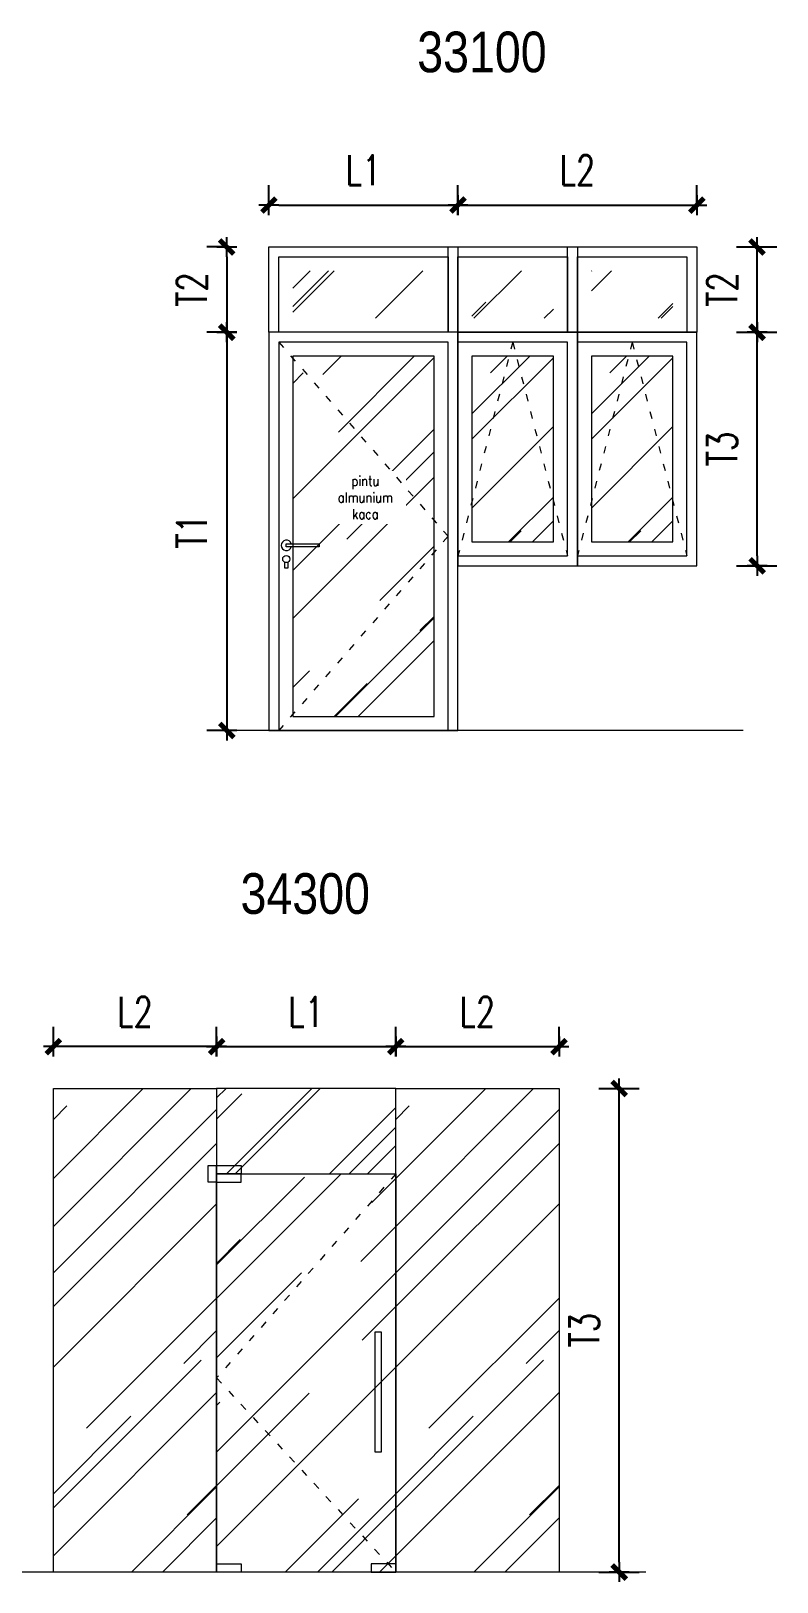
# Model space of a CAD drawing. Header units: centimetres. Extents: x 241563 to 294181, y -34797 to 61752.
# Drawn here: x 273925 to 277673, y -2270 to 5520 of the extents above; entities that cross this region are included whole.
import ezdxf

# ---------------------------------------------------------------- set-up
doc = ezdxf.new("R2010")
doc.units = ezdxf.units.CM
doc.header["$MEASUREMENT"] = 0
doc.linetypes.add('ACAD_ISO03W100', pattern=[30, 12, -18])
doc.layers.add('0.00', color=130, linetype='Continuous', lineweight=0)
doc.layers.add('0.09', color=30, linetype='Continuous', lineweight=9)
doc.styles.add('51DIM', font='SIMPLEX.shx', dxfattribs={"width": 0.85})
doc.styles.add('ISO', font='ARIALN.TTF')
doc.styles.add('TEXT', font='simplex.shx', dxfattribs={"width": 0.75})
doc.dimstyles.new('D100B', dxfattribs={"dimscale": 100, "dimtxt": 1.5, "dimasz": 0.5, "dimexe": 1, "dimexo": 2, "dimgap": 1, "dimtad": 1, "dimdec": 0, "dimzin": 0, "dimdsep": 46, "dimtxsty": 'TEXT', "dimblk1": 'tick', "dimblk2": 'tick', "dimsah": 1, "dimcen": 0, "dimclre": 15, "dimadec": 0, "dimazin": 0, "dimtfac": 1, "dimtdec": 0, "dimtix": 1, "dimtmove": 2, "dimatfit": 3, "dimldrblk": 'tick', "dimfxl": 1, "dimtolj": 1, "dimtzin": 0, "dimarcsym": 0})
pattern_1 = [(45, (20839.2, -14951.1), (424.2641, 1131.37085), [7500, -1000, 2500, -500]), (45, (21132.65, -14304.1), (-823.7794, 116.6726), [1500, -165, 3000, -375]), (45, (20715.46, -14473.78), (1601.59686, 2075.3584), [4000, -700, 2000, -500])]
pattern_2 = [(45, (-4433.74, -19045.95), (424.2641, 1131.37085), [7500, -1000, 2500, -500]), (45, (-4140.3, -18398.94), (-823.7794, 116.6726), [1500, -165, 3000, -375]), (45, (-4557.5, -18568.65), (1601.59686, 2075.3584), [4000, -700, 2000, -500])]
pattern_3 = [(45, (4306.13, 0), (424.2641, 1131.37085), [7500, -1000, 2500, -500]), (45, (4599.6, 647), (-823.7794, 116.6726), [1500, -165, 3000, -375]), (45, (4182.4, 477.3), (1601.59686, 2075.3584), [4000, -700, 2000, -500])]

# ---------------------------------------------------------------- blocks, each defined once
blk = doc.blocks.new('tick')
for p, q in [((-1, 0), (1, 0)), ((0, 1), (0, -1))]:
    blk.add_line(p, q)
at = {"const_width": 0.5}
blk.add_lwpolyline([(-0.71, -0.71), (0.71, 0.71)], dxfattribs=at)
blk = doc.blocks.new('*D230')
at = {"color": 15, "linetype": 'Continuous', "lineweight": -2, "ltscale": 2, "transparency": 16777216}
for p, q in [((275120.4, 4635.3), (275120.4, 4745.9)), ((276070.4, 4635.3), (276070.4, 4745.9))]:
    blk.add_line(p, q, dxfattribs=at)
at = {"color": 0, "linetype": 'Continuous', "lineweight": -2, "ltscale": 2, "transparency": 16777216}
blk.add_line((275170.4, 4645.9), (276020.4, 4645.9), dxfattribs=at)
at = {"layer": 'Defpoints', "color": 0, "linetype": 'Continuous', "ltscale": 2, "transparency": 16777216}
for p in [(276070.4, 4645.9), (275120.4, 4435.3), (276070.4, 4435.3)]:
    blk.add_point(p, dxfattribs=at)
at = {"color": 0, "linetype": 'Continuous', "lineweight": -2, "ltscale": 2, "transparency": 16777216, "xscale": 50, "yscale": 50, "zscale": 50, "rotation": 180}
blk.add_blockref('tick', (275120.4, 4645.9), dxfattribs=at)
at = {"color": 0, "linetype": 'Continuous', "lineweight": -2, "ltscale": 2, "transparency": 16777216, "xscale": 50, "yscale": 50, "zscale": 50}
blk.add_blockref('tick', (276070.4, 4645.9), dxfattribs=at)
at = {"color": 0, "linetype": 'Continuous', "ltscale": 2, "transparency": 16777216, "insert": (275595.4, 4820.9), "char_height": 150, "attachment_point": 5, "style": 'TEXT'}
blk.add_mtext('\\A1;L1', dxfattribs=at)
blk = doc.blocks.new('*D231')
at = {"color": 15, "linetype": 'Continuous', "lineweight": -2, "ltscale": 2, "transparency": 16777216}
for p, q in [((276070.4, 4635.3), (276070.4, 4745.9)), ((277270.4, 4635.3), (277270.4, 4745.9))]:
    blk.add_line(p, q, dxfattribs=at)
at = {"color": 0, "linetype": 'Continuous', "lineweight": -2, "ltscale": 2, "transparency": 16777216}
blk.add_line((276120.4, 4645.9), (277220.4, 4645.9), dxfattribs=at)
at = {"layer": 'Defpoints', "color": 0, "linetype": 'Continuous', "ltscale": 2, "transparency": 16777216}
for p in [(277270.4, 4645.9), (276070.4, 4435.3), (277270.4, 4435.3)]:
    blk.add_point(p, dxfattribs=at)
at = {"color": 0, "linetype": 'Continuous', "lineweight": -2, "ltscale": 2, "transparency": 16777216, "xscale": 50, "yscale": 50, "zscale": 50, "rotation": 180}
blk.add_blockref('tick', (276070.4, 4645.9), dxfattribs=at)
at = {"color": 0, "linetype": 'Continuous', "lineweight": -2, "ltscale": 2, "transparency": 16777216, "xscale": 50, "yscale": 50, "zscale": 50}
blk.add_blockref('tick', (277270.4, 4645.9), dxfattribs=at)
at = {"color": 0, "linetype": 'Continuous', "ltscale": 2, "transparency": 16777216, "insert": (276670.4, 4820.9), "char_height": 150, "attachment_point": 5, "style": 'TEXT'}
blk.add_mtext('\\A1;L2', dxfattribs=at)
blk = doc.blocks.new('*D232')
at = {"color": 15, "linetype": 'Continuous', "lineweight": -2, "ltscale": 2, "transparency": 16777216}
for p, q in [((277470.4, 4435.3), (277673, 4435.3)), ((277470.4, 4007), (277673, 4007))]:
    blk.add_line(p, q, dxfattribs=at)
at = {"color": 0, "linetype": 'Continuous', "lineweight": -2, "ltscale": 2, "transparency": 16777216}
blk.add_line((277573, 4057), (277573, 4385.3), dxfattribs=at)
at = {"layer": 'Defpoints', "color": 0, "linetype": 'Continuous', "ltscale": 2, "transparency": 16777216}
for p in [(277270.4, 4435.3), (277573, 4435.3), (277270.4, 4007)]:
    blk.add_point(p, dxfattribs=at)
at = {"color": 0, "linetype": 'Continuous', "lineweight": -2, "ltscale": 2, "transparency": 16777216, "xscale": 50, "yscale": 50, "zscale": 50}
for p, rotation in [((277573, 4435.3), 90), ((277573, 4007), 270)]:
    blk.add_blockref('tick', p, dxfattribs=dict(at, rotation=rotation))
at = {"color": 0, "linetype": 'Continuous', "ltscale": 2, "transparency": 16777216, "insert": (277398, 4221.1), "char_height": 150, "attachment_point": 5, "rotation": 90, "style": 'TEXT'}
blk.add_mtext('\\A1;T2', dxfattribs=at)
blk = doc.blocks.new('*D233')
at = {"color": 15, "linetype": 'Continuous', "lineweight": -2, "ltscale": 2, "transparency": 16777216}
for p, q in [((277470.4, 4007), (277673, 4007)), ((277470.4, 2833.6), (277673, 2833.6))]:
    blk.add_line(p, q, dxfattribs=at)
at = {"color": 0, "linetype": 'Continuous', "lineweight": -2, "ltscale": 2, "transparency": 16777216}
blk.add_line((277573, 2883.6), (277573, 3957), dxfattribs=at)
at = {"layer": 'Defpoints', "color": 0, "linetype": 'Continuous', "ltscale": 2, "transparency": 16777216}
for p in [(277270.4, 4007), (277573, 4007), (277270.4, 2833.6)]:
    blk.add_point(p, dxfattribs=at)
at = {"color": 0, "linetype": 'Continuous', "lineweight": -2, "ltscale": 2, "transparency": 16777216, "xscale": 50, "yscale": 50, "zscale": 50}
for p, rotation in [((277573, 4007), 90), ((277573, 2833.6), 270)]:
    blk.add_blockref('tick', p, dxfattribs=dict(at, rotation=rotation))
at = {"color": 0, "linetype": 'Continuous', "ltscale": 2, "transparency": 16777216, "insert": (277398, 3420.3), "char_height": 150, "attachment_point": 5, "rotation": 90, "style": 'TEXT'}
blk.add_mtext('\\A1;T3', dxfattribs=at)
blk = doc.blocks.new('*D234')
at = {"color": 15, "linetype": 'Continuous', "lineweight": -2, "ltscale": 2, "transparency": 16777216}
for p, q in [((274920.4, 4007), (274808.8, 4007)), ((274920.4, 2007), (274808.8, 2007))]:
    blk.add_line(p, q, dxfattribs=at)
at = {"color": 0, "linetype": 'Continuous', "lineweight": -2, "ltscale": 2, "transparency": 16777216}
blk.add_line((274908.8, 3957), (274908.8, 2057), dxfattribs=at)
at = {"layer": 'Defpoints', "color": 0, "linetype": 'Continuous', "ltscale": 2, "transparency": 16777216}
for p in [(275120.4, 4007), (274908.8, 2007), (275120.4, 2007)]:
    blk.add_point(p, dxfattribs=at)
at = {"color": 0, "linetype": 'Continuous', "lineweight": -2, "ltscale": 2, "transparency": 16777216, "xscale": 50, "yscale": 50, "zscale": 50}
for p, rotation in [((274908.8, 4007), 90), ((274908.8, 2007), 270)]:
    blk.add_blockref('tick', p, dxfattribs=dict(at, rotation=rotation))
at = {"color": 0, "linetype": 'Continuous', "ltscale": 2, "transparency": 16777216, "insert": (274733.8, 3007), "char_height": 150, "attachment_point": 5, "rotation": 90, "style": 'TEXT'}
blk.add_mtext('\\A1;T1', dxfattribs=at)
blk = doc.blocks.new('*D235')
at = {"color": 15, "linetype": 'Continuous', "lineweight": -2, "ltscale": 2, "transparency": 16777216}
for p, q in [((274920.4, 4435.3), (274808.8, 4435.3)), ((274920.4, 4007), (274808.8, 4007))]:
    blk.add_line(p, q, dxfattribs=at)
at = {"color": 0, "linetype": 'Continuous', "lineweight": -2, "ltscale": 2, "transparency": 16777216}
blk.add_line((274908.8, 4385.3), (274908.8, 4057), dxfattribs=at)
at = {"layer": 'Defpoints', "color": 0, "linetype": 'Continuous', "ltscale": 2, "transparency": 16777216}
for p in [(275120.4, 4435.3), (274908.8, 4007), (275120.4, 4007)]:
    blk.add_point(p, dxfattribs=at)
at = {"color": 0, "linetype": 'Continuous', "lineweight": -2, "ltscale": 2, "transparency": 16777216, "xscale": 50, "yscale": 50, "zscale": 50}
for p, rotation in [((274908.8, 4435.3), 90), ((274908.8, 4007), 270)]:
    blk.add_blockref('tick', p, dxfattribs=dict(at, rotation=rotation))
at = {"color": 0, "linetype": 'Continuous', "ltscale": 2, "transparency": 16777216, "insert": (274733.8, 4221.1), "char_height": 150, "attachment_point": 5, "rotation": 90, "style": 'TEXT'}
blk.add_mtext('\\A1;T2', dxfattribs=at)
blk = doc.blocks.new('*D308')
at = {"color": 15, "linetype": 'Continuous', "lineweight": -2, "ltscale": 2, "transparency": 16777216}
for p, q in [((274857.8, 408.3), (274857.8, 519)), ((275757.8, 408.3), (275757.8, 519))]:
    blk.add_line(p, q, dxfattribs=at)
at = {"color": 0, "linetype": 'Continuous', "lineweight": -2, "ltscale": 2, "transparency": 16777216}
blk.add_line((274907.8, 419), (275707.8, 419), dxfattribs=at)
at = {"layer": 'Defpoints', "color": 0, "linetype": 'Continuous', "ltscale": 2, "transparency": 16777216}
for p in [(275757.8, 419), (274857.8, 208.3), (275757.8, 208.3)]:
    blk.add_point(p, dxfattribs=at)
at = {"color": 0, "linetype": 'Continuous', "lineweight": -2, "ltscale": 2, "transparency": 16777216, "xscale": 50, "yscale": 50, "zscale": 50, "rotation": 180}
blk.add_blockref('tick', (274857.8, 419), dxfattribs=at)
at = {"color": 0, "linetype": 'Continuous', "lineweight": -2, "ltscale": 2, "transparency": 16777216, "xscale": 50, "yscale": 50, "zscale": 50}
blk.add_blockref('tick', (275757.8, 419), dxfattribs=at)
at = {"color": 0, "linetype": 'Continuous', "ltscale": 2, "transparency": 16777216, "insert": (275307.8, 594), "char_height": 150, "attachment_point": 5, "style": 'TEXT'}
blk.add_mtext('\\A1;L1', dxfattribs=at)
blk = doc.blocks.new('*D309')
at = {"color": 15, "linetype": 'Continuous', "lineweight": -2, "ltscale": 2, "transparency": 16777216}
for p, q in [((275757.8, 408.3), (275757.8, 519)), ((276577.9, 408.3), (276577.9, 519))]:
    blk.add_line(p, q, dxfattribs=at)
at = {"color": 0, "linetype": 'Continuous', "lineweight": -2, "ltscale": 2, "transparency": 16777216}
blk.add_line((275807.8, 419), (276527.9, 419), dxfattribs=at)
at = {"layer": 'Defpoints', "color": 0, "linetype": 'Continuous', "ltscale": 2, "transparency": 16777216}
for p in [(276577.9, 419), (275757.8, 208.3), (276577.9, 208.3)]:
    blk.add_point(p, dxfattribs=at)
at = {"color": 0, "linetype": 'Continuous', "lineweight": -2, "ltscale": 2, "transparency": 16777216, "xscale": 50, "yscale": 50, "zscale": 50, "rotation": 180}
blk.add_blockref('tick', (275757.8, 419), dxfattribs=at)
at = {"color": 0, "linetype": 'Continuous', "lineweight": -2, "ltscale": 2, "transparency": 16777216, "xscale": 50, "yscale": 50, "zscale": 50}
blk.add_blockref('tick', (276577.9, 419), dxfattribs=at)
at = {"color": 0, "linetype": 'Continuous', "ltscale": 2, "transparency": 16777216, "insert": (276167.8, 594), "char_height": 150, "attachment_point": 5, "style": 'TEXT'}
blk.add_mtext('\\A1;L2', dxfattribs=at)
blk = doc.blocks.new('*D310')
at = {"color": 15, "linetype": 'Continuous', "lineweight": -2, "ltscale": 2, "transparency": 16777216}
for p, q in [((274037.7, 408.3), (274037.7, 519)), ((274857.8, 408.3), (274857.8, 519))]:
    blk.add_line(p, q, dxfattribs=at)
at = {"color": 0, "linetype": 'Continuous', "lineweight": -2, "ltscale": 2, "transparency": 16777216}
blk.add_line((274807.8, 419), (274087.7, 419), dxfattribs=at)
at = {"layer": 'Defpoints', "color": 0, "linetype": 'Continuous', "ltscale": 2, "transparency": 16777216}
for p in [(274037.7, 419), (274037.7, 208.3), (274857.8, 208.3)]:
    blk.add_point(p, dxfattribs=at)
at = {"color": 0, "linetype": 'Continuous', "lineweight": -2, "ltscale": 2, "transparency": 16777216, "xscale": 50, "yscale": 50, "zscale": 50, "rotation": 180}
blk.add_blockref('tick', (274037.7, 419), dxfattribs=at)
at = {"color": 0, "linetype": 'Continuous', "lineweight": -2, "ltscale": 2, "transparency": 16777216, "xscale": 50, "yscale": 50, "zscale": 50}
blk.add_blockref('tick', (274857.8, 419), dxfattribs=at)
at = {"color": 0, "linetype": 'Continuous', "ltscale": 2, "transparency": 16777216, "insert": (274447.8, 594), "char_height": 150, "attachment_point": 5, "style": 'TEXT'}
blk.add_mtext('\\A1;L2', dxfattribs=at)
blk = doc.blocks.new('*D311')
at = {"color": 15, "linetype": 'Continuous', "lineweight": -2, "ltscale": 2, "transparency": 16777216}
for p, q in [((273837.7, -220), (273726.1, -220)), ((273837.7, -2220), (273726.1, -2220))]:
    blk.add_line(p, q, dxfattribs=at)
at = {"color": 0, "linetype": 'Continuous', "lineweight": -2, "ltscale": 2, "transparency": 16777216}
blk.add_line((273826.1, -270), (273826.1, -2170), dxfattribs=at)
at = {"layer": 'Defpoints', "color": 0, "linetype": 'Continuous', "ltscale": 2, "transparency": 16777216}
for p in [(274037.7, -220), (273826.1, -2220), (274037.7, -2220)]:
    blk.add_point(p, dxfattribs=at)
at = {"color": 0, "linetype": 'Continuous', "lineweight": -2, "ltscale": 2, "transparency": 16777216, "xscale": 50, "yscale": 50, "zscale": 50}
for p, rotation in [((273826.1, -220), 90), ((273826.1, -2220), 270)]:
    blk.add_blockref('tick', p, dxfattribs=dict(at, rotation=rotation))
at = {"color": 0, "linetype": 'Continuous', "ltscale": 2, "transparency": 16777216, "insert": (273651.1, -1220), "char_height": 150, "attachment_point": 5, "rotation": 90, "style": 'TEXT'}
blk.add_mtext('\\A1;T1', dxfattribs=at)
blk = doc.blocks.new('*D312')
at = {"color": 15, "linetype": 'Continuous', "lineweight": -2, "ltscale": 2, "transparency": 16777216}
for p, q in [((273837.7, 208.3), (273726.1, 208.3)), ((273837.7, -220), (273726.1, -220))]:
    blk.add_line(p, q, dxfattribs=at)
at = {"color": 0, "linetype": 'Continuous', "lineweight": -2, "ltscale": 2, "transparency": 16777216}
blk.add_line((273826.1, 158.3), (273826.1, -170), dxfattribs=at)
at = {"layer": 'Defpoints', "color": 0, "linetype": 'Continuous', "ltscale": 2, "transparency": 16777216}
for p in [(274037.7, 208.3), (273826.1, -220), (274037.7, -220)]:
    blk.add_point(p, dxfattribs=at)
at = {"color": 0, "linetype": 'Continuous', "lineweight": -2, "ltscale": 2, "transparency": 16777216, "xscale": 50, "yscale": 50, "zscale": 50}
for p, rotation in [((273826.1, 208.3), 90), ((273826.1, -220), 270)]:
    blk.add_blockref('tick', p, dxfattribs=dict(at, rotation=rotation))
at = {"color": 0, "linetype": 'Continuous', "ltscale": 2, "transparency": 16777216, "insert": (273651.1, -5.8), "char_height": 150, "attachment_point": 5, "rotation": 90, "style": 'TEXT'}
blk.add_mtext('\\A1;T2', dxfattribs=at)
blk = doc.blocks.new('*D313')
at = {"color": 15, "linetype": 'Continuous', "lineweight": -2, "ltscale": 2, "transparency": 16777216}
for p, q in [((276777.9, 208.3), (276980.4, 208.3)), ((276777.9, -2220), (276980.4, -2220))]:
    blk.add_line(p, q, dxfattribs=at)
at = {"color": 0, "linetype": 'Continuous', "lineweight": -2, "ltscale": 2, "transparency": 16777216}
blk.add_line((276880.4, -2170), (276880.4, 158.3), dxfattribs=at)
at = {"layer": 'Defpoints', "color": 0, "linetype": 'Continuous', "ltscale": 2, "transparency": 16777216}
for p in [(276577.9, 208.3), (276880.4, 208.3), (276577.9, -2220)]:
    blk.add_point(p, dxfattribs=at)
at = {"color": 0, "linetype": 'Continuous', "lineweight": -2, "ltscale": 2, "transparency": 16777216, "xscale": 50, "yscale": 50, "zscale": 50}
for p, rotation in [((276880.4, 208.3), 90), ((276880.4, -2220), 270)]:
    blk.add_blockref('tick', p, dxfattribs=dict(at, rotation=rotation))
at = {"color": 0, "linetype": 'Continuous', "ltscale": 2, "transparency": 16777216, "insert": (276705.4, -1005.8), "char_height": 150, "attachment_point": 5, "rotation": 90, "style": 'TEXT'}
blk.add_mtext('\\A1;T3', dxfattribs=at)

msp = doc.modelspace()

# ---------------------------------------------------------------- hatches: boundary and pattern name
at = {"layer": '0.00', "linetype": 'Continuous', "ltscale": 2}
h = msp.add_hatch(dxfattribs=at)
h.set_pattern_fill('AR-RROOF', color=4, scale=500, angle=45)
h.set_pattern_definition([(45, (-16098.7, -6390.1), (424.2641, 1131.37085), [7500, -1000, 2500, -500]), (45, (-15805.3, -5743.1), (-823.7794, 116.6726), [1500, -165, 3000, -375]), (45, (-16222.47, -5912.83), (1601.59686, 2075.3584), [4000, -700, 2000, -500])])
h.paths.add_polyline_path([(275950.4, 4077), (275240.4, 4077), (275240.4, 4315.3), (275950.4, 4315.3)])
h.paths.add_polyline_path([(276550.4, 4077), (276140.4, 4077), (276140.4, 4315.3), (276550.4, 4315.3)])
h.paths.add_polyline_path([(277150.4, 4077), (276740.4, 4077), (276740.4, 4315.3), (277150.4, 4315.3)])
h = msp.add_hatch(dxfattribs=at)
h.set_pattern_fill('AR-RROOF', color=4, scale=500, angle=45)
h.set_pattern_definition(pattern_1)
h.paths.add_polyline_path([(275240.4, 2077), (275950.4, 2077), (275950.4, 3887), (275240.4, 3887)])
h = msp.add_hatch(dxfattribs=at)
h.set_pattern_fill('AR-RROOF', color=4, scale=500, angle=45)
h.set_pattern_definition(pattern_1)
h.paths.add_polyline_path([(276550.4, 3887), (276140.4, 3887), (276140.4, 2953.6), (276550.4, 2953.6)])
h = msp.add_hatch(dxfattribs=at)
h.set_pattern_fill('AR-RROOF', color=4, scale=500, angle=45)
h.set_pattern_definition([(45, (21439.2, -14951.1), (424.2641, 1131.37085), [7500, -1000, 2500, -500]), (45, (21732.65, -14304.1), (-823.7794, 116.6726), [1500, -165, 3000, -375]), (45, (21315.46, -14473.78), (1601.59686, 2075.3584), [4000, -700, 2000, -500])])
h.paths.add_polyline_path([(277150.4, 3887), (276740.4, 3887), (276740.4, 2953.6), (277150.4, 2953.6)])
h = msp.add_hatch(dxfattribs=at)
h.set_pattern_fill('AR-RROOF', color=4, scale=500, angle=45)
h.set_pattern_definition([(45, (-6153.8, -19045.95), (424.2641, 1131.37085), [7500, -1000, 2500, -500]), (45, (-5860.36, -18398.94), (-823.7794, 116.6726), [1500, -165, 3000, -375]), (45, (-6277.56, -18568.65), (1601.59686, 2075.3584), [4000, -700, 2000, -500])])
h.paths.add_polyline_path([(274037.7, 208.3), (274857.8, 208.3), (274857.8, -2220), (274037.7, -2220)])
h = msp.add_hatch(dxfattribs=at)
h.set_pattern_fill('AR-RROOF', color=4, scale=500, angle=45)
h.set_pattern_definition(pattern_3)
h.paths.add_polyline_path([(274857.8, -220), (275757.8, -220), (275757.8, 208.3), (274857.8, 208.3)])
h = msp.add_hatch(dxfattribs=at)
h.set_pattern_fill('AR-RROOF', color=4, scale=500, angle=45)
h.set_pattern_definition(pattern_3)
h.paths.add_polyline_path([(275757.8, 208.3), (274857.8, 208.3), (274857.8, -220), (275757.8, -220)])
h = msp.add_hatch(dxfattribs=at)
h.set_pattern_fill('AR-RROOF', color=4, scale=500, angle=45)
h.set_pattern_definition(pattern_2)
h.paths.add_polyline_path([(275757.8, 208.3), (276577.9, 208.3), (276577.9, -2220), (275757.8, -2220)])
h = msp.add_hatch(dxfattribs=at)
h.set_pattern_fill('AR-RROOF', color=4, scale=500, angle=45)
h.set_pattern_definition(pattern_2)
h.paths.add_polyline_path([(275757.8, -2220), (274857.8, -2220), (274857.8, -220), (275757.8, -220)])

# ---------------------------------------------------------------- linework, layer by layer
at = {"layer": '0.00', "color": 40, "linetype": 'Continuous', "ltscale": 2, "true_color": 0xf8d731}
for p, q in [((276070.4, 4007), (276670.4, 4007)), ((276670.4, 4007), (277270.4, 4007))]:
    msp.add_line(p, q, dxfattribs=at)
at = {"layer": '0.00', "color": 40, "linetype": 'Continuous', "ltscale": 0.5, "true_color": 0xf8d731}
for p, q in [((277503.6, 2007), (274868.7, 2007)), ((277014.9, -2220), (273725.1, -2220))]:
    msp.add_line(p, q, dxfattribs=at)
for points in [[(276070.4, 4007), (275120.4, 4007), (275120.4, 4435.3), (276070.4, 4435.3)], [(276020.4, 4007), (275170.4, 4007), (275170.4, 4385.3), (276020.4, 4385.3)], [(276670.4, 4007), (276020.4, 4007), (276020.4, 4435.3), (276670.4, 4435.3)], [(276620.4, 4007), (276070.4, 4007), (276070.4, 4385.3), (276620.4, 4385.3)], [(277270.4, 4007), (276620.4, 4007), (276620.4, 4435.3), (277270.4, 4435.3)], [(277220.4, 4007), (276670.4, 4007), (276670.4, 4385.3), (277220.4, 4385.3)], [(275120.4, 2007), (276070.4, 2007), (276070.4, 4007), (275120.4, 4007)], [(275170.4, 2007), (276020.4, 2007), (276020.4, 3957), (275170.4, 3957)], [(275240.4, 2077), (275950.4, 2077), (275950.4, 3887), (275240.4, 3887)], [(275207.9, 2944.5), (275373.2, 2944.5), (275373.2, 2928.8), (275207.9, 2928.8)], [(274037.7, 208.3), (274857.8, 208.3), (274857.8, -2220), (274037.7, -2220)], [(274857.8, -220), (275757.8, -220), (275757.8, 208.3), (274857.8, 208.3)], [(275757.8, 208.3), (276577.9, 208.3), (276577.9, -2220), (275757.8, -2220)], [(275757.8, -2220), (274857.8, -2220), (274857.8, -220), (275757.8, -220)]]:
    msp.add_lwpolyline(points, close=True, dxfattribs=at)
at = {"layer": '0.00', "color": 40, "linetype": 'Continuous', "ltscale": 2, "true_color": 0xf8d731}
for points in [[(276670.4, 4007), (276070.4, 4007), (276070.4, 2833.6), (276670.4, 2833.6)], [(277270.4, 4007), (276670.4, 4007), (276670.4, 2833.6), (277270.4, 2833.6)], [(276620.4, 3957), (276070.4, 3957), (276070.4, 2883.6), (276620.4, 2883.6)], [(277220.4, 3957), (276670.4, 3957), (276670.4, 2883.6), (277220.4, 2883.6)], [(276550.4, 3887), (276140.4, 3887), (276140.4, 2953.6), (276550.4, 2953.6)], [(277150.4, 3887), (276740.4, 3887), (276740.4, 2953.6), (277150.4, 2953.6)], [(274857.8, -178.1), (274857.8, -261.9), (274815.9, -261.9), (274815.9, -178.1)], [(274857.8, -178.1), (274982, -178.1), (274982, -220), (274857.8, -220)], [(274857.8, -261.9), (274982, -261.9), (274982, -220), (274857.8, -220)], [(275654.1, -1013.3), (275684.9, -1013.3), (275684.9, -1618.5), (275654.1, -1618.5)], [(274857.8, -2178.1), (274982, -2178.1), (274982, -2220), (274857.8, -2220)], [(275757.8, -2178.1), (275633.6, -2178.1), (275633.6, -2220), (275757.8, -2220)]]:
    msp.add_lwpolyline(points, close=True, dxfattribs=at)
at = {"layer": '0.00', "color": 40, "linetype": 'ACAD_ISO03W100', "ltscale": 3, "true_color": 0xf8d731}
for points in [[(276345.4, 3957), (276070.4, 2883.6)], [(276345.4, 3957), (276620.4, 2883.6)], [(276945.4, 3957), (276670.4, 2883.6)], [(276945.4, 3957), (277220.4, 2883.6)], [(275757.8, -220), (274857.8, -1245), (275757.8, -2220)]]:
    msp.add_lwpolyline(points, dxfattribs=at)
at = {"layer": '0.00', "color": 40, "linetype": 'Continuous', "ltscale": 0.5, "true_color": 0xf8d731}
msp.add_lwpolyline([(275215.3, 2851.4), (275215.3, 2821.6), (275200.5, 2821.6), (275200.5, 2851.4)], dxfattribs=at)
msp.add_circle((275207.9, 2868), 18.1, dxfattribs=at)
msp.add_arc((275207.9, 2936.6), 25.9, 17.67913, 342.32087, dxfattribs=at)

# ---------------------------------------------------------------- texts
at = {"layer": '0.00', "color": 40, "linetype": 'Continuous', "ltscale": 2, "true_color": 0xf8d731, "char_height": 204.1, "width": 604.134, "attachment_point": 1, "style": 'ISO'}
for s, insert in [('33100', (275865.7, 5517)), ('34300', (274978.1, 1290))]:
    msp.add_mtext(s, dxfattribs=dict(at, insert=insert))

# ---------------------------------------------------------------- dimensions: what is measured, and where the dimension line sits
at = {"linetype": 'Continuous', "ltscale": 2}
for base, p1, p2, text, picture, middle in [((276070.4, 4645.9), (275120.4, 4435.3), (276070.4, 4435.3), 'L1', '*D230', (275595.4, 4820.9)), ((275757.8, 419), (274857.8, 208.3), (275757.8, 208.3), 'L1', '*D308', (275307.8, 594)), ((276577.9, 419), (275757.8, 208.3), (276577.9, 208.3), 'L2', '*D309', (276167.8, 594))]:
    dim = msp.add_linear_dim(base=base, p1=p1, p2=p2, text=text, dimstyle='D100B', dxfattribs=at)
    dim.commit()
    dim.dimension.update_dxf_attribs({"geometry": picture, "text_midpoint": middle})
for base, p1, p2, angle, text, picture, middle in [((277270.4, 4645.9), (276070.4, 4435.3), (277270.4, 4435.3), 0, 'L2', '*D231', (276670.4, 4820.9)), ((274908.8, 4007), (275120.4, 4435.3), (275120.4, 4007), 90, 'T2', '*D235', (274733.8, 4221.1)), ((277573, 4435.3), (277270.4, 4007), (277270.4, 4435.3), 90, 'T2', '*D232', (277398, 4221.1)), ((274908.8, 2007), (275120.4, 4007), (275120.4, 2007), 90, 'T1', '*D234', (274733.8, 3007)), ((277573, 4007), (277270.4, 2833.6), (277270.4, 4007), 90, 'T3', '*D233', (277398, 3420.3)), ((274037.7, 419), (274857.8, 208.3), (274037.7, 208.3), 180, 'L2', '*D310', (274447.8, 594)), ((273826.1, -220), (274037.7, 208.3), (274037.7, -220), 90, 'T2', '*D312', (273651.1, -5.8)), ((276880.4, 208.3), (276577.9, -2220), (276577.9, 208.3), 90, 'T3', '*D313', (276705.4, -1005.8)), ((273826.1, -2220), (274037.7, -220), (274037.7, -2220), 90, 'T1', '*D311', (273651.1, -1220))]:
    dim = msp.add_linear_dim(base=base, p1=p1, p2=p2, angle=angle, text=text, dimstyle='D100B', dxfattribs=at)
    dim.commit()
    dim.dimension.update_dxf_attribs({"geometry": picture, "text_midpoint": middle})

# ---------------------------------------------------------------- next in the draw order: texts
at = {"layer": '0.09', "color": 2, "lineweight": 18, "insert": (275605.2, 3177), "char_height": 50, "width": 357.616, "attachment_point": 5, "style": '51DIM', "bg_fill": 3, "box_fill_scale": 1.5, "bg_fill_color": 256, "bg_fill_transparency": 0}
msp.add_mtext('{\\C256;pintu \\Palmunium \\Pkaca}', dxfattribs=at)

# ---------------------------------------------------------------- next in the draw order: linework, layer by layer
at = {"layer": '0.00', "color": 40, "linetype": 'ACAD_ISO03W100', "ltscale": 3, "true_color": 0xf8d731}
msp.add_lwpolyline([(275170.4, 3957), (276020.4, 2982), (275170.4, 2007)], dxfattribs=at)

doc.saveas('drawing.dxf')
